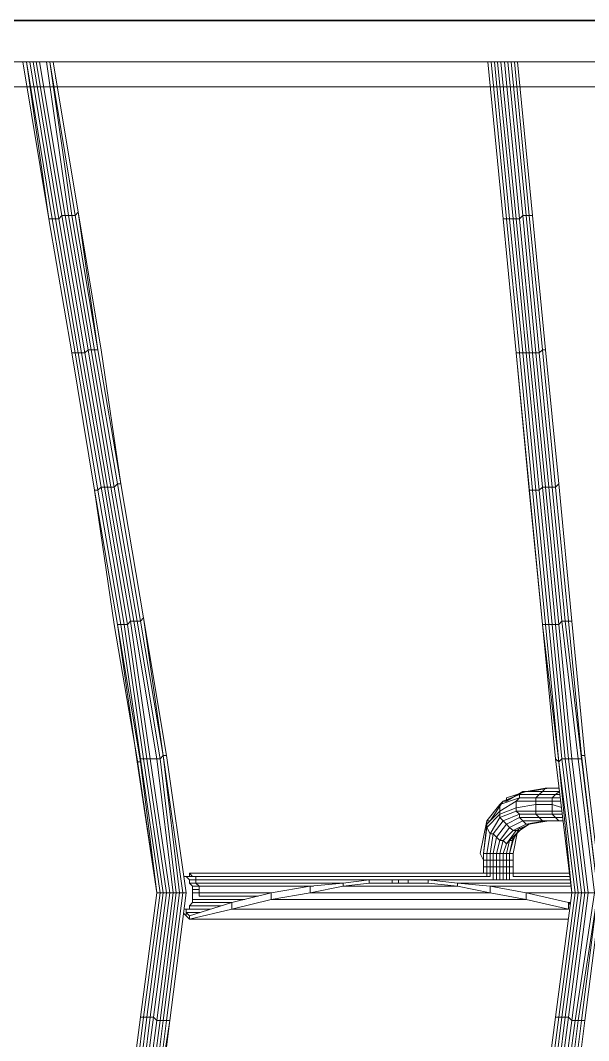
# Model space of a CAD drawing. Header units: inches. Extents: x 2013 to 15569, y -2551 to 2524.
# Drawn here: x 3686 to 3713.47, y 1988.39 to 2037.7 of the extents above; entities that cross this region are included whole.
import ezdxf

# ---------------------------------------------------------------- set-up
doc = ezdxf.new("R2010")
doc.units = ezdxf.units.IN
doc.header["$MEASUREMENT"] = 0
doc.layers.add('A-FURN', color=8, linetype='Continuous', lineweight=18)
doc.layers.add('A-SECT-MCUT', color=7, linetype='Continuous', lineweight=35)

msp = doc.modelspace()

# ---------------------------------------------------------------- linework, layer by layer
at = {"layer": 'A-FURN'}
for p, q in [((3660.897, 2037.7), (3820.897, 2037.7)), ((3628.364, 2035.7), (3892.796, 2035.7)), ((3686.114, 2035.7), (3687.589, 2035.7)), ((3708.602, 2035.7), (3710.043, 2035.7)), ((3663.448, 2034.491), (3735.557, 2034.491))]:
    msp.add_line(p, q, dxfattribs=at)
at = {"layer": 'A-FURN', "lineweight": 0}
for p, q in [((3686.114, 2035.7), (3687.381, 2028.113)), ((3686.114, 2035.7), (3687.381, 2028.113)), ((3686.295, 2035.7), (3687.539, 2028.113)), ((3686.295, 2035.7), (3687.381, 2028.113)), ((3686.459, 2035.7), (3687.696, 2028.113)), ((3686.617, 2035.7), (3687.854, 2028.113)), ((3688.012, 2028.271), (3686.772, 2035.7)), ((3686.93, 2035.7), (3688.17, 2028.271)), ((3687.265, 2035.7), (3688.328, 2028.271)), ((3687.425, 2035.7), (3688.644, 2028.271)), ((3687.425, 2035.7), (3688.486, 2028.271)), ((3688.801, 2028.429), (3687.589, 2035.7)), ((3687.589, 2035.7), (3688.801, 2028.429)), ((3709.341, 2028.113), (3708.602, 2035.7)), ((3709.341, 2028.113), (3708.602, 2035.7)), ((3709.499, 2028.113), (3708.76, 2035.7)), ((3709.657, 2028.113), (3708.918, 2035.7)), ((3709.82, 2028.113), (3709.075, 2035.7)), ((3709.977, 2028.113), (3709.233, 2035.7)), ((3710.135, 2028.113), (3709.408, 2035.7)), ((3710.293, 2028.271), (3709.564, 2035.7)), ((3710.451, 2028.271), (3709.727, 2035.7)), ((3710.609, 2028.271), (3709.885, 2035.7)), ((3710.767, 2028.271), (3710.043, 2035.7)), ((3687.696, 2034.915), (3687.692, 2034.915)), ((3687.381, 2028.113), (3688.486, 2021.627)), ((3687.381, 2028.113), (3688.486, 2021.627)), ((3687.539, 2028.113), (3687.381, 2028.113)), ((3687.381, 2028.113), (3688.486, 2021.627)), ((3687.696, 2028.113), (3687.539, 2028.113)), ((3687.539, 2028.113), (3688.644, 2021.627)), ((3687.854, 2028.113), (3687.696, 2028.113)), ((3687.696, 2028.113), (3688.801, 2021.627)), ((3688.012, 2028.271), (3687.854, 2028.113)), ((3687.854, 2028.113), (3688.959, 2021.627)), ((3688.17, 2028.271), (3688.012, 2028.271)), ((3688.012, 2028.271), (3689.117, 2021.627)), ((3688.328, 2028.271), (3688.17, 2028.271)), ((3688.17, 2028.271), (3689.275, 2021.785)), ((3688.486, 2028.271), (3688.328, 2028.271)), ((3688.328, 2028.271), (3689.433, 2021.785)), ((3688.644, 2028.271), (3688.486, 2028.271)), ((3688.486, 2028.271), (3689.591, 2021.785)), ((3688.801, 2028.429), (3688.644, 2028.271)), ((3688.644, 2028.271), (3689.749, 2021.785)), ((3688.801, 2028.429), (3688.801, 2028.429)), ((3689.906, 2021.785), (3688.801, 2028.429)), ((3689.749, 2021.785), (3688.801, 2028.429)), ((3709.499, 2028.113), (3709.341, 2028.113)), ((3709.977, 2021.627), (3709.341, 2028.113)), ((3709.977, 2021.627), (3709.341, 2028.113)), ((3709.341, 2028.113), (3709.977, 2021.627)), ((3709.657, 2028.113), (3709.499, 2028.113)), ((3710.135, 2021.627), (3709.499, 2028.113)), ((3709.82, 2028.113), (3709.657, 2028.113)), ((3710.293, 2021.627), (3709.657, 2028.113)), ((3709.977, 2028.113), (3709.82, 2028.113)), ((3710.451, 2021.627), (3709.82, 2028.113)), ((3710.135, 2028.113), (3709.977, 2028.113)), ((3710.609, 2021.627), (3709.977, 2028.113)), ((3710.293, 2028.271), (3710.135, 2028.113)), ((3710.767, 2021.627), (3710.135, 2028.113)), ((3710.451, 2028.271), (3710.293, 2028.271)), ((3710.925, 2021.627), (3710.293, 2028.271)), ((3710.609, 2028.271), (3710.451, 2028.271)), ((3711.082, 2021.627), (3710.451, 2028.271)), ((3710.767, 2028.271), (3710.609, 2028.271)), ((3711.24, 2021.785), (3710.609, 2028.271)), ((3711.398, 2021.785), (3710.767, 2028.271)), ((3711.398, 2021.785), (3710.767, 2028.271)), ((3689.275, 2021.785), (3689.117, 2021.627)), ((3689.433, 2021.785), (3689.275, 2021.785)), ((3689.275, 2021.785), (3690.38, 2015.145)), ((3689.591, 2021.785), (3689.433, 2021.785)), ((3689.433, 2021.785), (3690.543, 2015.145)), ((3689.749, 2021.785), (3689.591, 2021.785)), ((3689.591, 2021.785), (3690.7, 2015.303)), ((3690.858, 2015.303), (3689.749, 2021.785)), ((3689.749, 2021.785), (3690.858, 2015.303)), ((3689.749, 2021.785), (3689.749, 2021.785)), ((3690.858, 2015.303), (3689.906, 2021.785)), ((3711.24, 2021.785), (3711.082, 2021.627)), ((3711.872, 2015.145), (3711.24, 2021.785)), ((3711.398, 2021.785), (3711.24, 2021.785)), ((3712.03, 2015.303), (3711.398, 2021.785)), ((3712.03, 2015.303), (3711.398, 2021.785)), ((3688.486, 2021.627), (3689.591, 2014.988)), ((3688.486, 2021.627), (3689.591, 2014.988)), ((3688.644, 2021.627), (3688.486, 2021.627)), ((3688.486, 2021.627), (3689.591, 2014.988)), ((3688.801, 2021.627), (3688.644, 2021.627)), ((3688.644, 2021.627), (3689.749, 2014.988)), ((3688.959, 2021.627), (3688.801, 2021.627)), ((3688.801, 2021.627), (3689.906, 2015.145)), ((3689.117, 2021.627), (3688.959, 2021.627)), ((3688.959, 2021.627), (3690.064, 2015.145)), ((3689.117, 2021.627), (3690.222, 2015.145)), ((3710.609, 2014.988), (3709.977, 2021.627)), ((3710.609, 2014.988), (3709.977, 2021.627)), ((3710.135, 2021.627), (3709.977, 2021.627)), ((3709.977, 2021.627), (3710.609, 2015.145)), ((3710.767, 2014.988), (3710.135, 2021.627)), ((3710.293, 2021.627), (3710.135, 2021.627)), ((3710.925, 2014.988), (3710.293, 2021.627)), ((3710.451, 2021.627), (3710.293, 2021.627)), ((3711.082, 2014.988), (3710.451, 2021.627)), ((3710.609, 2021.627), (3710.451, 2021.627)), ((3711.24, 2015.145), (3710.609, 2021.627)), ((3710.767, 2021.627), (3710.609, 2021.627)), ((3711.398, 2015.145), (3710.767, 2021.627)), ((3710.925, 2021.627), (3710.767, 2021.627)), ((3711.556, 2015.145), (3710.925, 2021.627)), ((3711.082, 2021.627), (3710.925, 2021.627)), ((3711.714, 2015.145), (3711.082, 2021.627)), ((3690.7, 2015.303), (3690.543, 2015.145)), ((3690.858, 2015.303), (3690.7, 2015.303)), ((3690.7, 2015.303), (3691.805, 2008.659)), ((3690.858, 2015.303), (3690.858, 2015.303)), ((3691.963, 2008.817), (3690.858, 2015.303)), ((3690.858, 2015.303), (3691.963, 2008.817)), ((3691.963, 2008.817), (3690.858, 2015.303)), ((3712.03, 2015.303), (3711.872, 2015.145)), ((3712.661, 2008.659), (3712.03, 2015.303)), ((3712.661, 2008.659), (3712.03, 2015.303)), ((3689.591, 2014.988), (3690.7, 2008.501)), ((3689.749, 2014.988), (3689.591, 2014.988)), ((3689.591, 2014.988), (3690.7, 2008.501)), ((3689.591, 2014.988), (3690.543, 2008.501)), ((3689.906, 2015.145), (3689.749, 2014.988)), ((3689.749, 2014.988), (3690.858, 2008.501)), ((3690.064, 2015.145), (3689.906, 2015.145)), ((3689.906, 2015.145), (3691.016, 2008.501)), ((3690.222, 2015.145), (3690.064, 2015.145)), ((3690.064, 2015.145), (3691.174, 2008.501)), ((3690.38, 2015.145), (3690.222, 2015.145)), ((3690.222, 2015.145), (3691.332, 2008.659)), ((3690.543, 2015.145), (3690.38, 2015.145)), ((3690.38, 2015.145), (3691.49, 2008.659)), ((3690.543, 2015.145), (3691.648, 2008.659)), ((3710.609, 2015.145), (3711.24, 2008.501)), ((3710.767, 2014.988), (3710.609, 2014.988)), ((3711.24, 2008.501), (3710.609, 2014.988)), ((3711.24, 2008.501), (3710.609, 2014.988)), ((3710.925, 2014.988), (3710.767, 2014.988)), ((3711.398, 2008.501), (3710.767, 2014.988)), ((3711.082, 2014.988), (3710.925, 2014.988)), ((3711.556, 2008.501), (3710.925, 2014.988)), ((3711.24, 2015.145), (3711.082, 2014.988)), ((3711.714, 2008.501), (3711.082, 2014.988)), ((3711.398, 2015.145), (3711.24, 2015.145)), ((3711.872, 2008.501), (3711.24, 2015.145)), ((3711.556, 2015.145), (3711.398, 2015.145)), ((3712.03, 2008.501), (3711.398, 2015.145)), ((3711.714, 2015.145), (3711.556, 2015.145)), ((3712.187, 2008.659), (3711.556, 2015.145)), ((3712.345, 2008.659), (3711.714, 2015.145)), ((3711.872, 2015.145), (3711.714, 2015.145)), ((3712.503, 2008.659), (3711.872, 2015.145)), ((3690.543, 2008.501), (3691.648, 2002.015)), ((3690.858, 2008.501), (3690.7, 2008.501)), ((3690.7, 2008.501), (3691.805, 2001.857)), ((3690.7, 2008.501), (3691.648, 2001.857)), ((3691.016, 2008.501), (3690.858, 2008.501)), ((3690.858, 2008.501), (3691.805, 2002.015)), ((3691.174, 2008.501), (3691.016, 2008.501)), ((3691.016, 2008.501), (3691.963, 2002.015)), ((3691.332, 2008.659), (3691.174, 2008.501)), ((3691.174, 2008.501), (3692.121, 2002.015)), ((3691.49, 2008.659), (3691.332, 2008.659)), ((3691.332, 2008.659), (3692.279, 2002.015)), ((3691.648, 2008.659), (3691.49, 2008.659)), ((3691.49, 2008.659), (3692.595, 2002.015)), ((3691.805, 2008.659), (3691.648, 2008.659)), ((3691.648, 2008.659), (3692.753, 2002.015)), ((3691.963, 2008.817), (3691.805, 2008.659)), ((3691.805, 2008.659), (3692.91, 2002.173)), ((3693.068, 2002.173), (3691.963, 2008.817)), ((3691.963, 2008.817), (3693.068, 2002.173)), ((3691.963, 2008.817), (3692.91, 2002.173)), ((3691.963, 2008.817), (3691.963, 2008.817)), ((3711.398, 2008.501), (3711.24, 2008.501)), ((3712.03, 2001.857), (3711.24, 2008.501)), ((3711.872, 2002.015), (3711.24, 2008.501)), ((3711.24, 2008.501), (3711.872, 2002.015)), ((3711.556, 2008.501), (3711.398, 2008.501)), ((3712.03, 2001.857), (3711.398, 2008.501)), ((3711.714, 2008.501), (3711.556, 2008.501)), ((3712.187, 2002.015), (3711.556, 2008.501)), ((3711.872, 2008.501), (3711.714, 2008.501)), ((3712.345, 2002.015), (3711.714, 2008.501)), ((3712.03, 2008.501), (3711.872, 2008.501)), ((3712.503, 2002.015), (3711.872, 2008.501)), ((3712.187, 2008.659), (3712.03, 2008.501)), ((3712.661, 2002.015), (3712.03, 2008.501)), ((3712.345, 2008.659), (3712.187, 2008.659)), ((3712.977, 2002.015), (3712.187, 2008.659)), ((3713.134, 2002.015), (3712.345, 2008.659)), ((3712.503, 2008.659), (3712.345, 2008.659)), ((3712.661, 2008.659), (3712.503, 2008.659)), ((3713.134, 2002.173), (3712.503, 2008.659)), ((3713.292, 2002.173), (3712.661, 2008.659)), ((3713.292, 2002.173), (3712.661, 2008.659)), ((3691.648, 2002.015), (3692.595, 1995.534)), ((3692.753, 1995.534), (3691.805, 2002.015)), ((3691.805, 2002.015), (3691.805, 2001.857)), ((3691.963, 2002.015), (3691.805, 2002.015)), ((3692.91, 1995.534), (3691.963, 2002.015)), ((3692.121, 2002.015), (3691.963, 2002.015)), ((3693.068, 1995.534), (3692.121, 2002.015)), ((3692.279, 2002.015), (3692.121, 2002.015)), ((3693.226, 1995.534), (3692.279, 2002.015)), ((3692.595, 2002.015), (3692.279, 2002.015)), ((3693.384, 1995.534), (3692.595, 2002.015)), ((3692.753, 2002.015), (3692.595, 2002.015)), ((3692.91, 2002.173), (3692.753, 2002.015)), ((3693.542, 1995.534), (3692.753, 2002.015)), ((3693.7, 1995.534), (3692.91, 2002.173)), ((3693.857, 1995.534), (3692.91, 2002.173)), ((3693.068, 2002.173), (3692.91, 2002.173)), ((3693.068, 2002.173), (3693.068, 2002.173)), ((3694.015, 1995.534), (3693.068, 2002.173)), ((3694.015, 1995.534), (3693.068, 2002.173)), ((3711.872, 2002.015), (3712.03, 2001.857)), ((3712.661, 1995.534), (3711.872, 2002.015)), ((3711.872, 2002.015), (3712.661, 1995.534)), ((3712.187, 2002.015), (3712.03, 2001.857)), ((3712.345, 2002.015), (3712.187, 2002.015)), ((3712.187, 2002.015), (3712.977, 1995.534)), ((3712.503, 2002.015), (3712.345, 2002.015)), ((3712.345, 2002.015), (3713.134, 1995.534)), ((3712.503, 2002.015), (3713.292, 1995.534)), ((3712.661, 2002.015), (3712.503, 2002.015)), ((3712.661, 2002.015), (3713.45, 1995.534)), ((3712.977, 2002.015), (3712.661, 2002.015)), ((3712.977, 2002.015), (3713.766, 1995.534)), ((3713.134, 2002.015), (3712.977, 2002.015)), ((3713.134, 2002.173), (3713.924, 1995.534)), ((3713.134, 2002.173), (3713.134, 2002.015)), ((3713.134, 2002.173), (3713.292, 2002.173)), ((3713.134, 2002.015), (3713.924, 1995.534)), ((3713.292, 2002.173), (3714.082, 1995.534)), ((3713.292, 2002.173), (3714.082, 1995.534)), ((3691.805, 2001.857), (3691.648, 2001.857)), ((3692.595, 1995.534), (3691.648, 2001.857)), ((3692.595, 1995.534), (3691.805, 2001.857)), ((3712.03, 2001.857), (3712.025, 2001.857)), ((3712.03, 2001.857), (3712.661, 1995.534)), ((3712.03, 2001.857), (3712.819, 1995.534)), ((3710.451, 2000.437), (3711.398, 2000.594)), ((3711.556, 2000.594), (3710.609, 2000.437)), ((3711.398, 2000.594), (3711.24, 2000.437)), ((3711.556, 2000.594), (3711.398, 2000.594)), ((3711.398, 2000.594), (3712.045, 2000.594)), ((3712.045, 2000.594), (3711.556, 2000.594)), ((3712.045, 2000.594), (3712.045, 2000.594)), ((3709.341, 1999.963), (3708.71, 1999.011)), ((3709.183, 1999.8), (3710.135, 2000.121)), ((3709.341, 1999.963), (3709.183, 1999.8)), ((3709.183, 1999.485), (3709.977, 1999.963)), ((3709.341, 1999.963), (3710.135, 2000.279)), ((3709.499, 1999.963), (3709.341, 1999.963)), ((3710.451, 2000.437), (3709.499, 2000.121)), ((3709.499, 1999.963), (3710.293, 2000.437)), ((3709.499, 2000.121), (3709.499, 1999.963)), ((3710.135, 2000.121), (3709.977, 1999.963)), ((3709.977, 1999.963), (3709.977, 1999.643)), ((3709.977, 1999.963), (3710.925, 1999.963)), ((3710.293, 2000.437), (3710.135, 2000.279)), ((3710.135, 2000.279), (3710.135, 2000.121)), ((3710.135, 2000.279), (3711.082, 2000.279)), ((3710.135, 2000.121), (3710.925, 2000.121)), ((3710.451, 2000.437), (3710.293, 2000.437)), ((3710.293, 2000.437), (3711.24, 2000.437)), ((3710.609, 2000.437), (3710.451, 2000.437)), ((3711.082, 2000.279), (3710.925, 2000.121)), ((3710.925, 2000.121), (3710.925, 1999.963)), ((3710.925, 2000.121), (3711.714, 2000.121)), ((3710.925, 1999.963), (3710.925, 1999.8)), ((3710.925, 1999.963), (3711.714, 1999.963)), ((3711.24, 2000.437), (3711.082, 2000.279)), ((3711.082, 2000.279), (3711.872, 2000.279)), ((3711.24, 2000.437), (3712.062, 2000.437)), ((3711.872, 2000.279), (3711.714, 2000.121)), ((3711.714, 2000.121), (3712.102, 2000.121)), ((3711.714, 2000.121), (3711.714, 1999.963)), ((3711.714, 1999.963), (3712.122, 1999.963)), ((3711.714, 1999.963), (3711.714, 1999.8)), ((3712.062, 2000.437), (3711.872, 2000.279)), ((3711.872, 2000.279), (3712.083, 2000.279)), ((3712.066, 2000.437), (3712.062, 2000.437)), ((3708.552, 1999.011), (3709.183, 1999.8)), ((3708.552, 1998.853), (3709.183, 1999.485)), ((3709.183, 1999.8), (3709.183, 1999.485)), ((3709.183, 1999.327), (3709.977, 1999.643)), ((3709.977, 1999.485), (3709.183, 1999.169)), ((3709.183, 1999.485), (3709.183, 1999.327)), ((3709.977, 1999.643), (3710.925, 1999.8)), ((3709.977, 1999.643), (3709.977, 1999.485)), ((3709.977, 1999.485), (3710.135, 1999.327)), ((3709.977, 1999.485), (3710.925, 1999.485)), ((3710.925, 1999.8), (3710.925, 1999.485)), ((3710.925, 1999.8), (3711.714, 1999.8)), ((3710.925, 1999.485), (3710.925, 1999.327)), ((3710.925, 1999.485), (3711.714, 1999.485)), ((3711.714, 1999.8), (3712.159, 1999.652)), ((3711.714, 1999.8), (3711.714, 1999.485)), ((3711.714, 1999.485), (3712.18, 1999.485)), ((3711.714, 1999.485), (3711.714, 1999.327)), ((3708.552, 1999.011), (3708.236, 1997.433)), ((3708.552, 1998.695), (3709.183, 1999.327)), ((3708.71, 1999.011), (3708.552, 1999.011)), ((3708.552, 1999.011), (3708.552, 1998.853)), ((3708.71, 1998.38), (3709.183, 1999.169)), ((3708.868, 1998.38), (3709.341, 1999.011)), ((3709.183, 1999.327), (3709.183, 1999.169)), ((3709.183, 1999.169), (3709.341, 1999.011)), ((3709.341, 1999.011), (3710.135, 1999.327)), ((3709.341, 1999.011), (3709.499, 1998.853)), ((3709.499, 1998.853), (3710.135, 1999.169)), ((3709.657, 1998.695), (3710.293, 1999.011)), ((3710.135, 1999.327), (3710.925, 1999.327)), ((3710.135, 1999.327), (3710.135, 1999.169)), ((3710.135, 1999.169), (3711.082, 1999.169)), ((3710.135, 1999.169), (3710.293, 1999.011)), ((3710.293, 1999.011), (3710.451, 1998.853)), ((3710.293, 1999.011), (3711.24, 1999.011)), ((3710.451, 1998.853), (3711.398, 1999.011)), ((3710.609, 1998.853), (3711.556, 1999.011)), ((3710.925, 1999.327), (3711.082, 1999.169)), ((3710.925, 1999.327), (3711.714, 1999.327)), ((3711.082, 1999.169), (3711.24, 1999.011)), ((3711.082, 1999.169), (3711.872, 1999.169)), ((3711.24, 1999.011), (3711.398, 1999.011)), ((3711.24, 1999.011), (3712.03, 1999.011)), ((3711.398, 1999.011), (3712.237, 1999.011)), ((3711.398, 1999.011), (3711.556, 1999.011)), ((3711.556, 1999.011), (3712.237, 1999.011)), ((3711.714, 1999.327), (3712.199, 1999.327)), ((3711.714, 1999.327), (3711.872, 1999.169)), ((3711.872, 1999.169), (3712.218, 1999.169)), ((3711.872, 1999.169), (3712.03, 1999.011)), ((3712.03, 1999.011), (3712.237, 1999.011)), ((3712.237, 1999.011), (3712.03, 1999.011)), ((3712.237, 1999.011), (3712.183, 1999.011)), ((3708.552, 1998.853), (3708.394, 1997.433)), ((3708.394, 1997.433), (3708.552, 1998.695)), ((3708.552, 1998.853), (3708.552, 1998.695)), ((3708.552, 1998.695), (3708.71, 1998.38)), ((3709.026, 1998.222), (3709.499, 1998.853)), ((3709.183, 1998.064), (3709.657, 1998.695)), ((3709.341, 1998.064), (3709.82, 1998.538)), ((3709.499, 1998.853), (3709.657, 1998.695)), ((3709.499, 1997.906), (3709.977, 1998.538)), ((3709.657, 1998.695), (3709.82, 1998.538)), ((3710.135, 1998.538), (3709.657, 1998.064)), ((3709.82, 1998.538), (3710.451, 1998.853)), ((3709.82, 1998.064), (3710.135, 1998.695)), ((3709.82, 1998.222), (3710.293, 1998.695)), ((3709.82, 1998.538), (3709.977, 1998.538)), ((3709.977, 1998.538), (3710.609, 1998.853)), ((3710.135, 1998.538), (3709.977, 1998.538)), ((3710.135, 1998.538), (3710.609, 1998.853)), ((3710.451, 1998.853), (3710.609, 1998.853)), ((3708.552, 1997.433), (3708.71, 1998.38)), ((3708.71, 1998.38), (3708.868, 1998.38)), ((3708.71, 1997.433), (3708.868, 1998.38)), ((3708.868, 1998.38), (3709.026, 1998.222)), ((3708.868, 1997.433), (3709.026, 1998.222)), ((3709.026, 1998.222), (3709.183, 1998.064)), ((3709.026, 1997.433), (3709.183, 1998.064)), ((3709.183, 1998.064), (3709.341, 1998.064)), ((3709.183, 1997.433), (3709.341, 1998.064)), ((3709.341, 1998.064), (3709.499, 1997.906)), ((3709.657, 1998.064), (3709.499, 1997.906)), ((3709.657, 1998.064), (3709.499, 1997.433)), ((3709.657, 1997.433), (3709.82, 1998.222)), ((3709.657, 1998.064), (3709.82, 1998.064)), ((3709.657, 1997.433), (3709.82, 1998.064)), ((3709.82, 1997.433), (3710.017, 1998.421)), ((3709.82, 1998.064), (3709.82, 1998.222)), ((3709.341, 1997.433), (3709.499, 1997.906)), ((3708.236, 1997.433), (3708.394, 1997.112)), ((3708.394, 1997.112), (3708.389, 1997.112)), ((3708.394, 1997.433), (3708.552, 1997.433)), ((3708.394, 1997.112), (3708.394, 1997.433)), ((3708.394, 1997.433), (3708.394, 1997.112)), ((3708.394, 1996.796), (3708.394, 1997.112)), ((3708.394, 1997.112), (3708.394, 1996.796)), ((3708.394, 1997.112), (3708.394, 1996.796)), ((3708.552, 1997.112), (3708.394, 1997.112)), ((3708.552, 1997.433), (3708.71, 1997.433)), ((3708.552, 1997.112), (3708.552, 1997.433)), ((3708.552, 1996.796), (3708.552, 1997.112)), ((3708.71, 1997.112), (3708.552, 1997.112)), ((3708.71, 1997.433), (3708.868, 1997.433)), ((3708.71, 1997.112), (3708.71, 1997.433)), ((3708.71, 1996.796), (3708.71, 1997.112)), ((3708.868, 1997.112), (3708.71, 1997.112)), ((3709.026, 1997.433), (3708.868, 1997.433)), ((3708.868, 1997.112), (3708.868, 1997.433)), ((3708.868, 1996.796), (3708.868, 1997.112)), ((3709.026, 1997.112), (3708.868, 1997.112)), ((3709.183, 1997.433), (3709.026, 1997.433)), ((3709.026, 1997.112), (3709.026, 1997.433)), ((3709.026, 1996.796), (3709.026, 1997.112)), ((3709.183, 1997.112), (3709.026, 1997.112)), ((3709.341, 1997.433), (3709.183, 1997.433)), ((3709.183, 1997.112), (3709.183, 1997.433)), ((3709.183, 1996.796), (3709.183, 1997.112)), ((3709.341, 1997.112), (3709.183, 1997.112)), ((3709.341, 1997.112), (3709.341, 1997.433)), ((3709.499, 1997.433), (3709.341, 1997.433)), ((3709.499, 1997.112), (3709.341, 1997.112)), ((3709.341, 1996.796), (3709.341, 1997.112)), ((3709.499, 1997.112), (3709.499, 1997.433)), ((3709.499, 1997.433), (3709.82, 1997.433)), ((3709.657, 1997.112), (3709.499, 1997.112)), ((3709.499, 1996.796), (3709.499, 1997.112)), ((3709.657, 1997.112), (3709.652, 1997.112)), ((3709.657, 1997.433), (3709.657, 1997.112)), ((3709.657, 1997.112), (3709.657, 1997.433)), ((3709.82, 1997.112), (3709.657, 1997.112)), ((3709.657, 1996.796), (3709.657, 1997.112)), ((3709.657, 1997.112), (3709.657, 1996.796)), ((3709.82, 1997.112), (3709.82, 1997.433)), ((3709.82, 1996.796), (3709.82, 1997.112)), ((3708.394, 1996.796), (3708.389, 1996.796)), ((3708.394, 1996.481), (3708.394, 1996.796)), ((3708.394, 1996.796), (3708.394, 1996.481)), ((3708.394, 1996.796), (3708.394, 1996.481)), ((3708.552, 1996.796), (3708.394, 1996.796)), ((3708.71, 1996.796), (3708.552, 1996.796)), ((3708.552, 1996.481), (3708.552, 1996.796)), ((3708.868, 1996.796), (3708.71, 1996.796)), ((3708.71, 1996.481), (3708.71, 1996.796)), ((3709.026, 1996.796), (3708.868, 1996.796)), ((3708.868, 1996.481), (3708.868, 1996.796)), ((3709.026, 1996.481), (3709.026, 1996.796)), ((3709.183, 1996.796), (3709.026, 1996.796)), ((3709.183, 1996.481), (3709.183, 1996.796)), ((3709.341, 1996.796), (3709.183, 1996.796)), ((3709.341, 1996.481), (3709.341, 1996.796)), ((3709.499, 1996.796), (3709.341, 1996.796)), ((3709.499, 1996.481), (3709.499, 1996.796)), ((3709.657, 1996.796), (3709.499, 1996.796)), ((3709.657, 1996.796), (3709.652, 1996.796)), ((3709.657, 1996.481), (3709.657, 1996.796)), ((3709.657, 1996.796), (3709.657, 1996.481)), ((3709.82, 1996.796), (3709.657, 1996.796)), ((3709.82, 1996.481), (3709.82, 1996.796)), ((3694.015, 1996.323), (3693.903, 1996.323)), ((3694.015, 1996.323), (3694.011, 1996.323)), ((3694.331, 1996.323), (3694.015, 1996.323)), ((3694.015, 1996.323), (3694.331, 1996.323)), ((3694.015, 1996.323), (3694.173, 1996.165)), ((3694.173, 1996.323), (3694.015, 1996.323)), ((3694.173, 1996.323), (3694.168, 1996.323)), ((3694.173, 1996.481), (3694.331, 1996.323)), ((3694.173, 1996.323), (3694.173, 1996.481)), ((3694.173, 1996.481), (3708.394, 1996.481)), ((3694.173, 1996.481), (3694.173, 1996.323)), ((3694.173, 1996.165), (3694.173, 1996.007)), ((3694.173, 1996.165), (3694.489, 1996.165)), ((3694.331, 1996.323), (3694.326, 1996.323)), ((3694.331, 1996.323), (3694.331, 1996.323)), ((3694.331, 1996.323), (3708.552, 1996.323)), ((3694.331, 1996.323), (3694.489, 1996.323)), ((3694.489, 1996.323), (3694.331, 1996.323)), ((3694.489, 1996.165), (3694.484, 1996.165)), ((3694.489, 1996.323), (3694.489, 1996.165)), ((3694.489, 1996.323), (3708.71, 1996.323)), ((3694.489, 1996.165), (3703.97, 1996.165)), ((3694.489, 1996.165), (3694.489, 1996.007)), ((3702.865, 1996.165), (3701.602, 1996.007)), ((3702.865, 1996.165), (3702.865, 1996.007)), ((3703.97, 1996.165), (3702.865, 1996.165)), ((3703.97, 1996.165), (3703.97, 1996.007)), ((3704.759, 1996.165), (3703.97, 1996.165)), ((3703.97, 1996.165), (3704.285, 1996.165)), ((3704.759, 1996.165), (3704.285, 1996.165)), ((3704.285, 1996.165), (3704.285, 1996.007)), ((3704.759, 1996.165), (3704.759, 1996.007)), ((3705.711, 1996.165), (3704.759, 1996.165)), ((3704.759, 1996.165), (3712.503, 1996.165)), ((3705.711, 1996.165), (3705.711, 1996.007)), ((3707.131, 1996.007), (3705.711, 1996.165)), ((3705.711, 1996.165), (3712.584, 1996.165)), ((3708.394, 1996.481), (3708.389, 1996.481)), ((3708.394, 1996.481), (3708.389, 1996.481)), ((3708.394, 1996.481), (3708.389, 1996.481)), ((3708.394, 1996.481), (3708.389, 1996.481)), ((3708.552, 1996.481), (3708.394, 1996.481)), ((3708.552, 1996.481), (3708.552, 1996.323)), ((3708.71, 1996.481), (3708.552, 1996.481)), ((3708.71, 1996.481), (3708.71, 1996.323)), ((3708.868, 1996.481), (3708.71, 1996.481)), ((3708.71, 1996.165), (3708.868, 1996.165)), ((3708.868, 1996.165), (3708.863, 1996.165)), ((3708.868, 1996.165), (3708.868, 1996.481)), ((3709.026, 1996.481), (3708.868, 1996.481)), ((3709.026, 1996.165), (3708.868, 1996.165)), ((3709.026, 1996.165), (3709.021, 1996.165)), ((3709.026, 1996.165), (3709.026, 1996.481)), ((3709.183, 1996.481), (3709.026, 1996.481)), ((3709.183, 1996.165), (3709.026, 1996.165)), ((3709.183, 1996.165), (3709.179, 1996.165)), ((3709.341, 1996.481), (3709.183, 1996.481)), ((3709.183, 1996.165), (3709.183, 1996.481)), ((3709.341, 1996.165), (3709.183, 1996.165)), ((3709.341, 1996.165), (3709.336, 1996.165)), ((3709.499, 1996.481), (3709.341, 1996.481)), ((3709.341, 1996.165), (3709.341, 1996.481)), ((3709.499, 1996.165), (3709.341, 1996.165)), ((3709.499, 1996.165), (3709.494, 1996.165)), ((3709.499, 1996.165), (3709.499, 1996.481)), ((3709.657, 1996.481), (3709.499, 1996.481)), ((3709.657, 1996.165), (3709.499, 1996.165)), ((3709.657, 1996.481), (3709.652, 1996.481)), ((3709.657, 1996.165), (3709.652, 1996.165)), ((3709.657, 1996.165), (3709.652, 1996.165)), ((3709.657, 1996.165), (3709.652, 1996.165)), ((3709.82, 1996.481), (3709.657, 1996.481)), ((3709.657, 1996.481), (3709.657, 1996.165)), ((3709.657, 1996.481), (3709.657, 1996.165)), ((3712.546, 1996.481), (3709.82, 1996.481)), ((3709.82, 1996.323), (3709.82, 1996.481)), ((3712.565, 1996.323), (3709.82, 1996.323)), ((3712.565, 1996.323), (3709.82, 1996.323)), ((3692.595, 1995.534), (3691.805, 1989.521)), ((3692.595, 1995.534), (3691.805, 1989.521)), ((3691.805, 1989.521), (3692.595, 1995.534)), ((3691.963, 1989.521), (3692.753, 1995.534)), ((3692.121, 1989.521), (3692.91, 1995.534)), ((3692.279, 1989.521), (3693.068, 1995.534)), ((3692.437, 1989.521), (3693.226, 1995.534)), ((3692.753, 1995.534), (3692.595, 1995.534)), ((3692.595, 1989.363), (3693.384, 1995.534)), ((3692.91, 1995.534), (3692.753, 1995.534)), ((3692.753, 1989.363), (3693.542, 1995.534)), ((3693.068, 1995.534), (3692.91, 1995.534)), ((3692.91, 1989.363), (3693.7, 1995.534)), ((3693.226, 1995.534), (3693.068, 1995.534)), ((3693.068, 1989.363), (3693.857, 1995.534)), ((3693.384, 1995.534), (3693.226, 1995.534)), ((3694.015, 1995.534), (3693.226, 1989.363)), ((3693.226, 1989.363), (3694.015, 1995.534)), ((3693.542, 1995.534), (3693.384, 1995.534)), ((3693.7, 1995.534), (3693.542, 1995.534)), ((3693.857, 1995.534), (3693.7, 1995.534)), ((3694.015, 1995.534), (3693.857, 1995.534)), ((3694.015, 1995.534), (3694.011, 1995.534)), ((3694.173, 1996.007), (3694.331, 1995.849)), ((3694.173, 1996.007), (3694.489, 1996.007)), ((3694.331, 1995.849), (3694.331, 1995.691)), ((3694.331, 1995.849), (3694.647, 1995.849)), ((3694.331, 1995.691), (3694.331, 1995.534)), ((3694.331, 1995.691), (3694.647, 1995.691)), ((3694.331, 1995.534), (3694.331, 1995.218)), ((3694.331, 1995.534), (3694.647, 1995.534)), ((3694.489, 1996.007), (3694.484, 1996.007)), ((3694.489, 1996.007), (3694.647, 1995.849)), ((3694.489, 1996.007), (3701.602, 1996.007)), ((3694.647, 1995.534), (3694.642, 1995.534)), ((3694.647, 1995.849), (3700.181, 1995.849)), ((3694.647, 1995.849), (3694.647, 1995.534)), ((3694.647, 1995.691), (3694.647, 1995.849)), ((3694.647, 1995.534), (3698.124, 1995.534)), ((3694.647, 1995.376), (3694.647, 1995.534)), ((3698.124, 1995.534), (3696.23, 1995.06)), ((3700.018, 1995.849), (3698.124, 1995.534)), ((3698.124, 1995.218), (3700.018, 1995.534)), ((3698.124, 1995.534), (3698.124, 1995.218)), ((3701.602, 1996.007), (3700.018, 1995.849)), ((3700.018, 1995.534), (3701.602, 1995.849)), ((3700.018, 1995.849), (3700.018, 1995.534)), ((3708.71, 1995.534), (3700.018, 1995.534)), ((3701.602, 1996.007), (3701.602, 1995.849)), ((3701.602, 1995.849), (3702.865, 1996.007)), ((3707.131, 1995.849), (3701.602, 1995.849)), ((3705.711, 1996.007), (3702.865, 1996.007)), ((3702.865, 1996.007), (3703.97, 1996.007)), ((3704.285, 1996.007), (3703.97, 1996.007)), ((3704.285, 1996.007), (3704.759, 1996.007)), ((3704.759, 1996.007), (3704.285, 1996.007)), ((3704.759, 1996.007), (3705.711, 1996.007)), ((3705.711, 1996.007), (3707.131, 1995.849)), ((3707.131, 1996.007), (3707.131, 1995.849)), ((3708.71, 1995.849), (3707.131, 1996.007)), ((3707.131, 1996.007), (3712.614, 1996.007)), ((3707.131, 1995.849), (3708.71, 1995.534)), ((3708.71, 1995.849), (3708.71, 1995.534)), ((3710.451, 1995.534), (3708.71, 1995.849)), ((3708.71, 1995.849), (3712.629, 1995.849)), ((3708.71, 1995.534), (3710.451, 1995.218)), ((3710.451, 1995.534), (3710.451, 1995.218)), ((3712.503, 1995.06), (3710.451, 1995.534)), ((3710.451, 1995.534), (3712.661, 1995.534)), ((3711.872, 1989.521), (3712.661, 1995.534)), ((3712.661, 1995.534), (3711.872, 1989.521)), ((3711.872, 1989.521), (3712.661, 1995.534)), ((3712.03, 1989.521), (3712.819, 1995.534)), ((3712.187, 1989.521), (3712.977, 1995.534)), ((3712.345, 1989.521), (3713.134, 1995.534)), ((3712.503, 1989.521), (3713.292, 1995.534)), ((3712.661, 1995.534), (3712.661, 1995.534)), ((3712.661, 1989.363), (3713.45, 1995.534)), ((3712.819, 1995.534), (3712.661, 1995.534)), ((3712.819, 1989.363), (3713.766, 1995.534)), ((3712.977, 1995.534), (3712.819, 1995.534)), ((3712.977, 1989.363), (3713.924, 1995.534)), ((3713.134, 1995.534), (3712.977, 1995.534)), ((3713.292, 1995.534), (3713.134, 1995.534)), ((3713.134, 1989.363), (3713.924, 1995.534)), ((3713.45, 1995.534), (3713.292, 1995.534)), ((3713.292, 1989.363), (3714.082, 1995.534)), ((3714.082, 1995.534), (3713.292, 1989.363)), ((3713.766, 1995.534), (3713.45, 1995.534)), ((3694.331, 1995.06), (3694.173, 1994.897)), ((3696.23, 1995.06), (3694.173, 1994.424)), ((3694.331, 1995.218), (3696.861, 1995.218)), ((3694.331, 1995.218), (3694.331, 1995.06)), ((3694.331, 1995.06), (3696.23, 1995.06)), ((3694.647, 1995.376), (3694.642, 1995.376)), ((3697.493, 1995.376), (3694.647, 1995.376)), ((3694.647, 1995.376), (3697.493, 1995.376)), ((3696.23, 1994.74), (3698.124, 1995.218)), ((3696.23, 1995.06), (3696.23, 1994.74)), ((3710.451, 1995.218), (3698.124, 1995.218)), ((3710.451, 1995.218), (3712.503, 1994.74)), ((3712.503, 1995.06), (3712.503, 1994.74)), ((3712.587, 1994.973), (3712.503, 1995.06)), ((3712.503, 1995.06), (3712.599, 1995.06)), ((3693.889, 1994.55), (3694.015, 1994.424)), ((3693.914, 1994.74), (3694.015, 1994.74)), ((3694.015, 1994.582), (3694.011, 1994.582)), ((3694.015, 1994.74), (3695.12, 1994.74)), ((3694.173, 1994.74), (3694.015, 1994.74)), ((3694.015, 1994.74), (3695.194, 1994.74)), ((3694.015, 1994.74), (3694.015, 1994.582)), ((3694.173, 1994.424), (3694.015, 1994.582)), ((3694.015, 1994.582), (3694.489, 1994.582)), ((3694.684, 1994.582), (3694.015, 1994.582)), ((3694.015, 1994.582), (3694.015, 1994.424)), ((3694.015, 1994.582), (3694.015, 1994.424)), ((3694.173, 1994.897), (3695.704, 1994.897)), ((3694.173, 1994.897), (3694.173, 1994.74)), ((3694.173, 1994.74), (3695.194, 1994.74)), ((3694.173, 1994.266), (3696.23, 1994.74)), ((3712.503, 1994.74), (3696.23, 1994.74)), ((3712.503, 1994.74), (3712.498, 1994.74)), ((3694.015, 1994.424), (3694.011, 1994.424)), ((3694.015, 1994.424), (3694.173, 1994.266)), ((3694.173, 1994.424), (3694.168, 1994.424)), ((3694.173, 1994.424), (3694.173, 1994.266)), ((3694.173, 1994.424), (3694.173, 1994.266)), ((3712.495, 1994.266), (3694.173, 1994.266)), ((3691.805, 1989.521), (3691.016, 1983.355)), ((3691.805, 1989.521), (3691.016, 1983.355)), ((3691.016, 1983.355), (3691.805, 1989.521)), ((3691.174, 1983.355), (3691.963, 1989.521)), ((3691.332, 1983.355), (3692.121, 1989.521)), ((3691.49, 1983.355), (3692.279, 1989.521)), ((3691.648, 1983.355), (3692.437, 1989.521)), ((3691.805, 1989.521), (3691.801, 1989.521)), ((3691.963, 1989.521), (3691.805, 1989.521)), ((3691.805, 1983.355), (3692.595, 1989.363)), ((3692.121, 1989.521), (3691.963, 1989.521)), ((3691.963, 1983.355), (3692.753, 1989.363)), ((3692.279, 1989.521), (3692.121, 1989.521)), ((3692.121, 1983.197), (3692.91, 1989.363)), ((3692.437, 1989.521), (3692.279, 1989.521)), ((3693.068, 1989.363), (3692.279, 1983.197)), ((3693.226, 1989.363), (3692.279, 1983.197)), ((3692.595, 1989.363), (3692.437, 1989.521)), ((3692.437, 1983.197), (3693.226, 1989.363)), ((3692.753, 1989.363), (3692.595, 1989.363)), ((3692.91, 1989.363), (3692.753, 1989.363)), ((3693.068, 1989.363), (3692.91, 1989.363)), ((3693.226, 1989.363), (3693.068, 1989.363)), ((3711.082, 1983.355), (3711.872, 1989.521)), ((3711.872, 1989.521), (3711.082, 1983.355)), ((3711.082, 1983.355), (3711.872, 1989.521)), ((3711.24, 1983.355), (3712.03, 1989.521)), ((3711.398, 1983.355), (3712.187, 1989.521)), ((3711.556, 1983.355), (3712.345, 1989.521)), ((3711.714, 1983.355), (3712.503, 1989.521)), ((3711.872, 1989.521), (3711.872, 1989.521)), ((3712.03, 1989.521), (3711.872, 1989.521)), ((3711.872, 1983.355), (3712.661, 1989.363)), ((3712.187, 1989.521), (3712.03, 1989.521)), ((3712.03, 1983.355), (3712.819, 1989.363)), ((3712.345, 1989.521), (3712.187, 1989.521)), ((3712.187, 1983.197), (3712.977, 1989.363)), ((3712.503, 1989.521), (3712.345, 1989.521)), ((3712.345, 1983.197), (3713.134, 1989.363)), ((3712.661, 1989.363), (3712.503, 1989.521)), ((3713.292, 1989.363), (3712.503, 1983.197)), ((3712.503, 1983.197), (3713.292, 1989.363)), ((3712.819, 1989.363), (3712.661, 1989.363)), ((3712.977, 1989.363), (3712.819, 1989.363)), ((3713.134, 1989.363), (3712.977, 1989.363)), ((3713.292, 1989.363), (3713.134, 1989.363)), ((3713.292, 1989.363), (3713.292, 1989.363)), ((3713.292, 1989.363), (3713.292, 1989.363))]:
    msp.add_line(p, q, dxfattribs=at)
at = {"layer": 'A-SECT-MCUT'}
msp.add_line((2942.096, 2037.7), (4012.331, 2037.7), dxfattribs=at)
msp.add_line((2942.096, 2037.7), (4012.331, 2037.7), dxfattribs=at)

doc.saveas('drawing.dxf')
